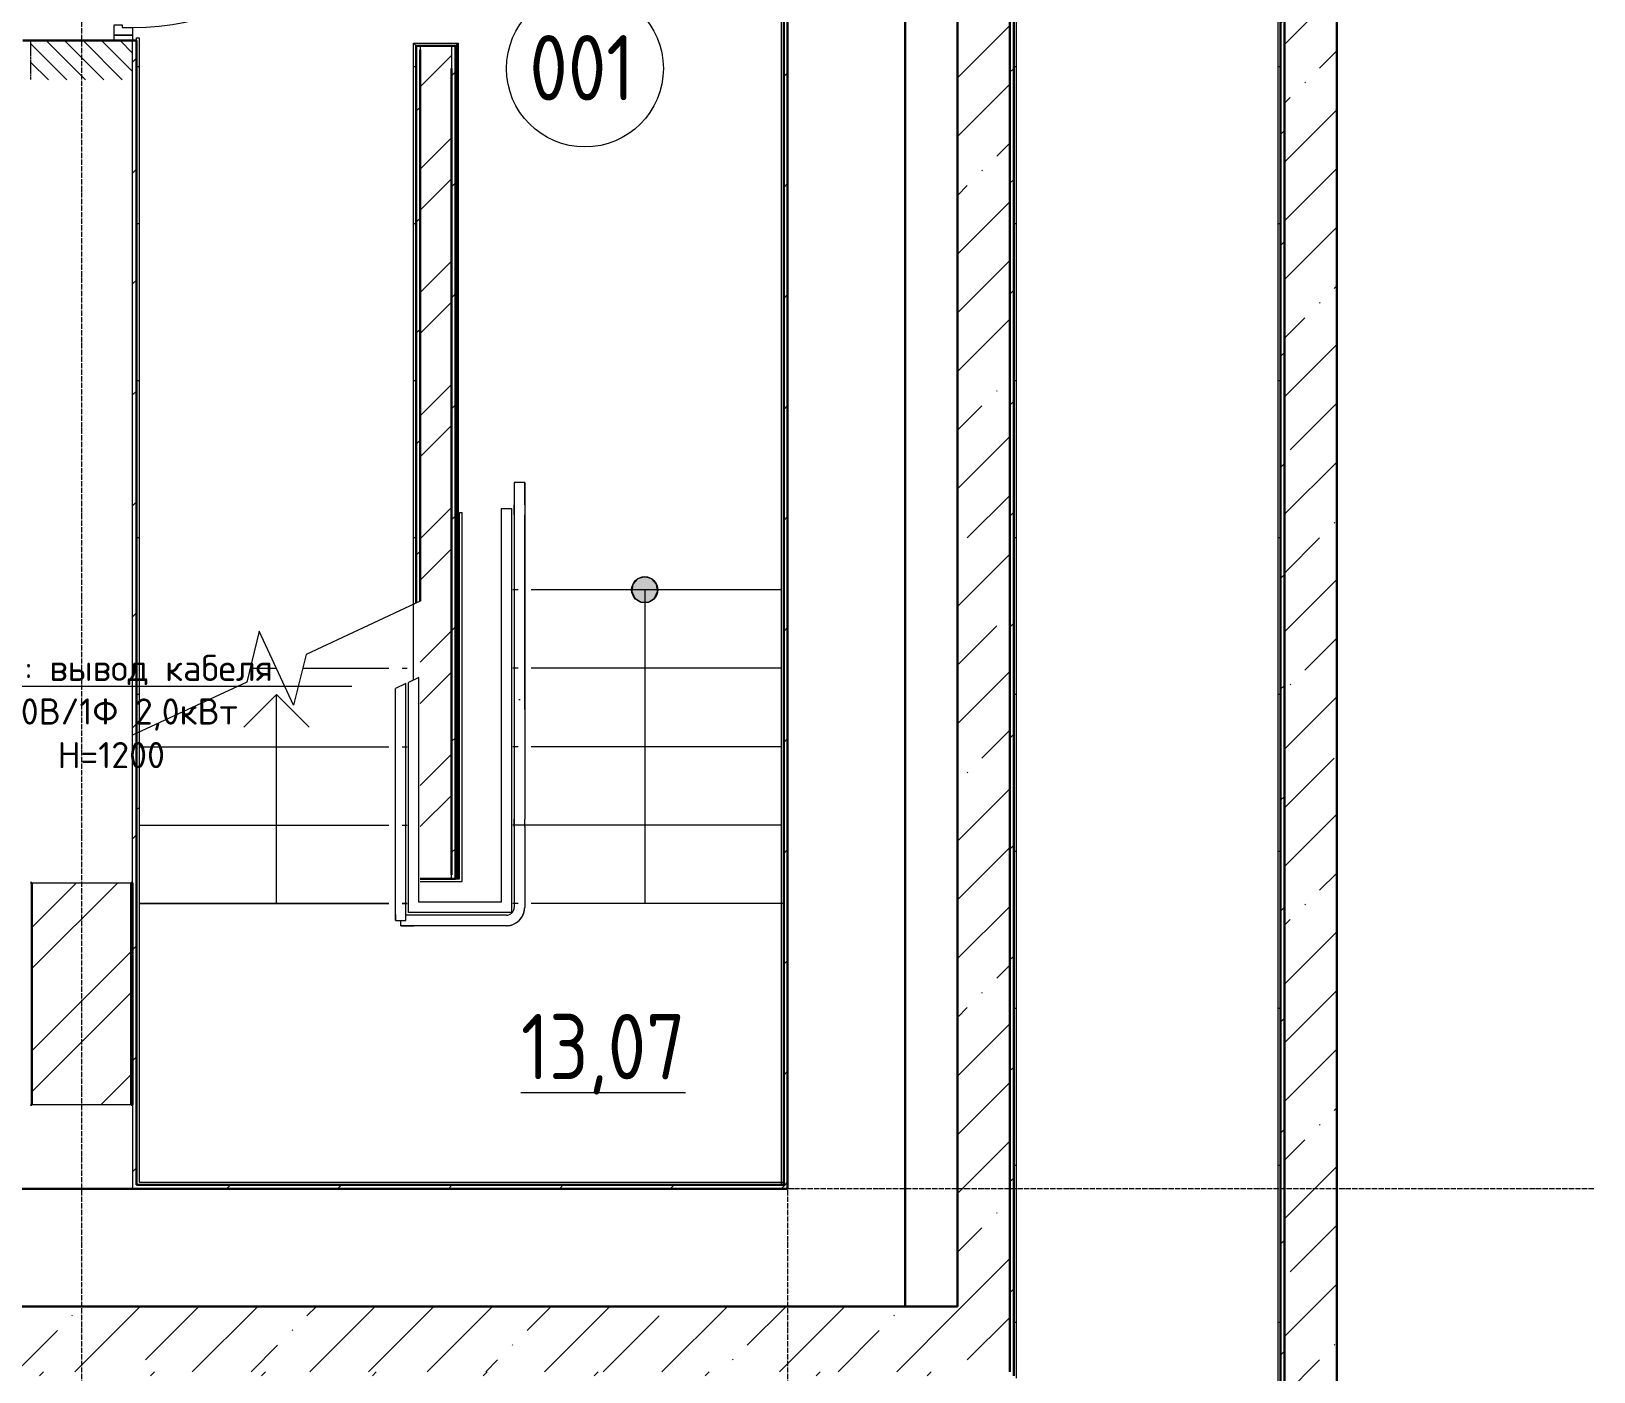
# Model space of a CAD drawing. Header units: millimetres. Extents: x -215207 to 92095, y -30385 to 123050.
# Drawn here: x -82628 to -76653, y 22610 to 27736 of the extents above; entities that cross this region are included whole.
import ezdxf
from ezdxf import colors
from ezdxf.entities.mleader import LeaderData, LeaderLine
from ezdxf.math import Vec2, Vec3

# ---------------------------------------------------------------- set-up
doc = ezdxf.new("R2010")
doc.units = ezdxf.units.MM
doc.linetypes.add('ADSK_Линия сетки', pattern=[25, 20, -2.5, 0, -2.5])
doc.linetypes.add('ADSK_Штриховая_ш2 п1_5', pattern=[4.5, 3, -1.5])
for name, color, linetype, lineweight in [('Балясины', 7, 'Continuous', 9), ('Двери', 7, 'Continuous', 9), ('Каркас_Импост', 7, 'Continuous', 9), ('Лестницы', 7, 'Continuous', 9), ('Марки помещений', 7, 'Continuous', 20), ('Монтажный зазор', 7, 'Continuous', 9), ('Ограждение', 7, 'Continuous', 9), ('Оси', 7, 'Continuous', 9), ('Панель', 7, 'Continuous', 30), ('Перекрытия', 7, 'Continuous', 18), ('Поручни', 7, 'Continuous', 9), ('Проем', 7, 'ADSK_Штриховая_ш2 п1_5', 9), ('Стены', 7, 'Continuous', 18), ('Стены разрез', 7, 'Continuous', 30), ('Стены штриховка', 7, 'Continuous', 9), ('Стрелки вверх', 7, 'Continuous', 20)]:
    doc.layers.add(name, color=color, linetype=linetype, lineweight=lineweight)
doc.layers.add('ТХ Подключения ЭОМ', color=7, linetype='Continuous', lineweight=18, true_color=0x003efa)
doc.styles.add('GOST Common_3', font='GOST_Common.ttf', dxfattribs={"width": 0.9, "height": 2.5})
doc.styles.add('TX Text.Base', font='calibril.ttf', dxfattribs={"height": 250})
pattern_1 = [(45, (-106999.95, 7949.98), (-224.5064, 224.5064), []), (45, (-106775.45, 7949.98), (-224.5064, 224.5064), [396.875, -79.375, 3.353, -76.022])]
pattern_2 = [(45, (-106999.95, 7949.98), (-235.7317, 235.7317), []), (45, (-106842.8, 7949.98), (-235.7317, 235.7317), [])]
pattern_3 = [(0, (0, 0), (0, 600), []), (90, (0, 0), (-600, 4e-14), [])]
pattern_4 = [(45, (-106999.95, 7949.98), (-212.132, 212.132), [])]

# ---------------------------------------------------------------- blocks, each defined once
blk = doc.blocks.new('AC_Дверь_Однопольная_Стальная - Дв-8__1_2200х1100h_Пр_Металл-5101126-План подвала смеж')
at = {"layer": 'Двери', "lineweight": 18}
h = blk.add_hatch(dxfattribs=at)
h.set_pattern_fill('FP_1', color=256, style=0, pattern_type=2)
h.set_pattern_definition([(45, (0, 0), (-35.3553, 35.3553), [])])
h.paths.add_polyline_path([(700, -195), (700, 195), (550, 195), (550, -195)])
h.paths.add_polyline_path([(-550, 195), (-700, 195), (-700, -195), (-550, -195)])
at = {"layer": 'Каркас_Импост'}
for p, q in [((-530, 195), (-500, 195)), ((-530, 125), (-530, 195)), ((-500, 195), (-500, 155)), ((500, 195), (530, 195)), ((500, 155), (500, 195)), ((530, 195), (530, 125)), ((-490, 125), (-530, 125)), ((-500, 155), (-490, 155)), ((-490, 155), (-490, 125)), ((490, 155), (500, 155)), ((490, 125), (490, 155)), ((530, 125), (490, 125))]:
    blk.add_line(p, q, dxfattribs=at)
at = {"layer": 'Монтажный зазор'}
for p, q in [((-550, 195), (-530, 195)), ((-550, 125), (-550, 195)), ((-530, 195), (-530, 125)), ((530, 195), (550, 195)), ((530, 125), (530, 195)), ((550, 195), (550, 125)), ((-530, 125), (-550, 125)), ((550, 125), (530, 125))]:
    blk.add_line(p, q, dxfattribs=at)
at = {"layer": 'Панель'}
for p, q in [((-500, 1195), (-460, 1195)), ((-500, 195), (-500, 1195)), ((-460, 1195), (-460, 195)), ((-460, 195), (-500, 195))]:
    blk.add_line(p, q, dxfattribs=at)
at = {"layer": 'Панель', "lineweight": 9}
blk.add_arc((-500, 195), 1000, 0, 90, dxfattribs=at)
at = {"layer": 'Проем'}
for p, q in [((-550, 195), (-700, 195)), ((-550, -195), (-550, 195)), ((700, 195), (550, 195)), ((550, 195), (550, -195)), ((-700, -195), (-550, -195)), ((550, -195), (700, -195))]:
    blk.add_line(p, q, dxfattribs=at)
blk = doc.blocks.new('Ограждение - Ограждение-2091208-План подвала смеж')
at = {"layer": 'Поручни'}
for p, q in [((26168.6, 17960.3), (26208.6, 17960.3)), ((26168.6, 17960.3), (26168.6, 16760.3)), ((26208.6, 17960.3), (26208.6, 16760.3)), ((25854.4, 17314.6), (25814.4, 17295.9)), ((25854.4, 17314.6), (25814.4, 17295.9)), ((25814.4, 16415.7), (25814.4, 17295.9)), ((25854.4, 16455.7), (25854.4, 17314.6)), ((26168.6, 16760.3), (26168.6, 16455.7)), ((26208.6, 16760.3), (26208.6, 16415.7)), ((26168.6, 16455.7), (25854.4, 16455.7)), ((26208.6, 16415.7), (25814.4, 16415.7))]:
    blk.add_line(p, q, dxfattribs=at)
blk = doc.blocks.new('Тип верхнего поручня - Верхний поручень_Внутренний_-2091241-План подвала смеж')
at = {"layer": 'Ограждение'}
for p, q in [((26218.6, 18060.3), (26218.6, 17975.1)), ((26241, 18060.3), (26236.3, 18060.3)), ((26258.6, 17975.1), (26258.6, 18060.3)), ((26218.6, 17936.9), (26218.6, 17192.8)), ((26258.6, 17192.8), (26258.6, 17936.9)), ((26240.7, 17229.3), (26236.5, 17229.3))]:
    blk.add_line(p, q, dxfattribs=at)
at = {"layer": 'Ограждение', "flags": 128}
for points in [[(26218.6, 17936.9), (26218.6, 17939.3), (26218.6, 17941.8), (26218.6, 17944.2), (26218.6, 17946.8), (26218.6, 17949.4), (26218.6, 17952), (26218.6, 17954.6), (26218.6, 17957.3), (26218.6, 17960.1), (26218.6, 17962.8), (26218.6, 17965.6), (26218.6, 17968.4), (26218.6, 17971.1), (26218.6, 17973.9), (26218.6, 17975.1)], [(26258.6, 17975.1), (26258.6, 17972.3), (26258.6, 17969.5), (26258.6, 17966.7), (26258.6, 17963.9), (26258.6, 17961.2), (26258.6, 17958.5), (26258.6, 17955.7), (26258.6, 17953.1), (26258.6, 17950.4), (26258.6, 17947.8), (26258.6, 17945.3), (26258.6, 17942.8), (26258.6, 17940.3), (26258.6, 17937.9), (26258.6, 17936.9)]]:
    blk.add_lwpolyline(points, dxfattribs=at)
blk = doc.blocks.new('Тип верхнего поручня - Верхний поручень_Внутренний_-V3-План подвала смеж')
at = {"layer": 'Ограждение'}
for p, q in [((26258.6, 18060.3), (26218.6, 18060.3)), ((26218.6, 18060.3), (26218.6, 17975.1)), ((26258.6, 18060.3), (26258.6, 17975.1)), ((26218.6, 17975.1), (26218.6, 17947.8)), ((26218.6, 17947.8), (26218.6, 16772.7)), ((26258.6, 17975.1), (26258.6, 17947.8)), ((26258.6, 17947.8), (26258.6, 16772.7)), ((25804.4, 17291.3), (25764.4, 17272.6)), ((25764.4, 16408.4), (25764.4, 17272.6)), ((25804.4, 16408.4), (25804.4, 17291.3)), ((26218.6, 16745.4), (26218.6, 16772.7)), ((26218.6, 16745.4), (26218.6, 16435.7)), ((26258.6, 16745.4), (26258.6, 16772.7)), ((26258.6, 16745.4), (26258.6, 16435.7)), ((25764.4, 16408.4), (25764.4, 16385.7)), ((25834.4, 16405.7), (25804.4, 16405.7)), ((26188.6, 16405.7), (25834.4, 16405.7)), ((25834.4, 16365.7), (25784.4, 16365.7)), ((26188.6, 16365.7), (25834.4, 16365.7))]:
    blk.add_line(p, q, dxfattribs=at)
for radius in [30, 70]:
    blk.add_arc((26188.6, 16435.7), radius, 270, 0, dxfattribs=at)
blk = doc.blocks.new('Тип перил - Перила_Внутренний_-2091259-План подвала смеж')
at = {"layer": 'Ограждение'}
for p, q in [((26218.6, 16772.7), (26218.6, 16761.8)), ((26258.6, 16761.8), (26258.6, 16772.7)), ((25784.4, 16385.7), (25784.4, 16383.3)), ((25834.4, 16405.7), (25804.4, 16405.7)), ((25784.4, 16365.7), (25834.4, 16365.7))]:
    blk.add_line(p, q, dxfattribs=at)
at = {"layer": 'Ограждение', "flags": 128}
for points in [[(26218.6, 17947.8), (26218.6, 17949.4), (26218.6, 17952), (26218.6, 17954.6)], [(26218.6, 16761.8), (26218.6, 16760.8), (26218.6, 16759.7), (26218.6, 16758.7), (26218.6, 16757.6), (26218.6, 16756.5), (26218.6, 16755.3), (26218.6, 16754.2), (26218.6, 16753.1), (26218.6, 16751.9), (26218.6, 16750.7), (26218.6, 16749.5), (26218.6, 16748.3), (26218.6, 16747.1), (26218.6, 16745.9), (26218.6, 16745.4)], [(26258.6, 16745.4), (26258.6, 16746.6), (26258.6, 16747.8), (26258.6, 16749), (26258.6, 16750.2), (26258.6, 16751.4), (26258.6, 16752.6), (26258.6, 16753.7), (26258.6, 16754.9), (26258.6, 16756), (26258.6, 16757.1), (26258.6, 16758.2), (26258.6, 16759.3), (26258.6, 16760.4), (26258.6, 16761.4), (26258.6, 16761.8)], [(26188.6, 16365.7), (26191.4, 16365.7), (26194.2, 16365.9), (26197, 16366.2), (26199.8, 16366.6), (26202.5, 16367.1), (26205.3, 16367.7), (26208, 16368.4), (26210.6, 16369.2), (26213.3, 16370.2), (26215.9, 16371.2), (26218.4, 16372.3), (26220.9, 16373.6), (26223.4, 16374.9), (26225.8, 16376.4), (26228.1, 16377.9), (26230.4, 16379.5), (26232.6, 16381.2), (26234.8, 16383), (26236.8, 16384.9), (26238.8, 16386.9), (26240.7, 16388.9), (26242.6, 16391.1), (26244.3, 16393.3), (26246, 16395.5), (26247.5, 16397.8), (26249, 16400.2), (26250.4, 16402.7), (26251.6, 16405.2), (26252.8, 16407.7), (26253.9, 16410.3), (26254.8, 16412.9), (26255.7, 16415.6), (26256.4, 16418.3), (26257.1, 16421), (26257.6, 16423.8), (26258, 16426.5), (26258.3, 16429.3), (26258.5, 16432.1), (26258.6, 16434.9)]]:
    blk.add_lwpolyline(points, dxfattribs=at)
blk = doc.blocks.new('Тип перил - Перила_Внутренний_-V4-План подвала смеж')
at = {"layer": 'Ограждение'}
for p, q in [((26218.6, 17955), (26218.6, 17947.8)), ((26218.6, 16745.4), (26218.6, 16772.7)), ((26258.6, 16745.4), (26258.6, 16772.7)), ((25764.4, 16385.7), (25764.4, 16408.4)), ((25764.4, 16385.7), (25804.4, 16385.7)), ((25784.4, 16365.7), (25784.4, 16385.7)), ((25804.4, 16385.7), (25804.4, 16408.4)), ((25834.4, 16405.7), (25804.4, 16405.7)), ((25834.4, 16365.7), (25784.4, 16365.7))]:
    blk.add_line(p, q, dxfattribs=at)
blk = doc.blocks.new('Ограждение - Ограждение-4583664-План подвала смеж')
at = {"layer": 'Поручни'}
for p, q in [((26009, 17945.3), (26019, 17945.3)), ((26009, 16545.3), (26009, 17945.3)), ((26019, 16535.3), (26019, 17945.3)), ((25859.4, 16535.3), (26019, 16535.3)), ((25994, 16545.3), (26009, 16545.3))]:
    blk.add_line(p, q, dxfattribs=at)
blk = doc.blocks.new('Ограждение - Ограждение-4584789-План подвала смеж')
at = {"layer": 'Поручни'}
for p, q in [((24784, 16815.5), (24774, 16810.8)), ((24784, 16815.5), (24784, 16160.3)), ((24784, 16160.3), (24784, 15385.3)), ((24784, 15385.3), (27249, 15385.3))]:
    blk.add_line(p, q, dxfattribs=at)
blk = doc.blocks.new('Ограждение - Ограждение-4587816-План подвала смеж')
at = {"layer": 'Поручни'}
for p, q in [((24759, 20840.3), (27239, 20840.3)), ((27239, 20840.3), (27239, 18260.3)), ((27239, 18260.3), (27239, 16760.3)), ((27239, 16760.3), (27239, 15375.2))]:
    blk.add_line(p, q, dxfattribs=at)
blk = doc.blocks.new('Ограждение - Ограждение-4588032-План подвала смеж')
at = {"layer": 'Ограждение'}
h = blk.add_hatch(dxfattribs=at)
h.set_pattern_fill('FP_21', color=256, style=0, pattern_type=2)
h.set_pattern_definition(pattern_3)
h.paths.add_polyline_path([(24774, 16810.8), (24784, 16815.5), (24784, 19760.3), (24774, 19760.3), (24774, 16815.5)])
at = {"layer": 'Поручни'}
for p, q in [((24774, 19760.3), (24784, 19760.3)), ((24774, 19750.3), (24774, 19760.3)), ((24784, 19760.3), (24784, 16815.5))]:
    blk.add_line(p, q, dxfattribs=at)
blk = doc.blocks.new('Ограждение - Ограждение-4588405-План подвала смеж')
at = {"layer": 'Ограждение'}
h = blk.add_hatch(dxfattribs=at)
h.set_pattern_fill('FP_21', color=256, style=0, pattern_type=2)
h.set_pattern_definition(pattern_3)
h.paths.add_polyline_path([(25834, 17305.1), (25844, 17309.7), (25844, 19730.3), (25834, 19740.3), (25834, 17311.1)])
h = blk.add_hatch(dxfattribs=at)
h.set_pattern_fill('FP_21', color=256, style=0, pattern_type=2)
h.set_pattern_definition(pattern_3)
h.paths.add_polyline_path([(26004, 16545.3), (26004, 19740.3), (25994, 19730.3), (25994, 16545.3)])
at = {"layer": 'Поручни'}
for p, q in [((25834, 19740.3), (25844, 19730.3)), ((25834, 17305.1), (25834, 19740.3)), ((25844, 19730.3), (25834, 19740.3)), ((25834, 19740.3), (26004, 19740.3)), ((25994, 19730.3), (26004, 19740.3)), ((26004, 19740.3), (25994, 19730.3)), ((26004, 19740.3), (26004, 16545.3))]:
    blk.add_line(p, q, dxfattribs=at)
blk = doc.blocks.new('Ограждение - Ограждение-4967897-План подвала смеж')
at = {"layer": 'Ограждение'}
h = blk.add_hatch(dxfattribs=at)
h.set_pattern_fill('FP_21', color=256, style=0, pattern_type=2)
h.set_pattern_definition(pattern_3)
h.paths.add_polyline_path([(29149, 13272.3), (29149, 22981.6), (29139, 22971.6), (29139, 13282.3)])
h = blk.add_hatch(dxfattribs=at)
h.set_pattern_fill('FP_21', color=256, style=0, pattern_type=2)
h.set_pattern_definition(pattern_3)
h.paths.add_polyline_path([(28139, 14635.3), (28139, 21210.3), (28129, 21200.3), (28129, 14645.3)])
at = {"layer": 'Поручни'}
for p, q in [((29139, 22971.6), (29139, 13282.3)), ((28139, 14635.3), (28139, 21210.3))]:
    blk.add_line(p, q, dxfattribs=at)
blk = doc.blocks.new('ADSK_Марка_Помещение_ОдноЗначение_Номер - Номер-462100-План подвала смеж')
at = {"layer": 'Марки помещений'}
blk.add_circle((0, 0), 3, dxfattribs=at)
blk = doc.blocks.new('_Dot')
at = {"color": 0, "linetype": 'ByBlock', "lineweight": -2}
blk.add_line((-0.5, 0), (-1, 0), dxfattribs=at)
at = {"color": 0, "linetype": 'ByBlock', "const_width": 0.5}
blk.add_lwpolyline([(-0.25, 0, 1), (0.25, 0, 1)], format="xyb", close=True, dxfattribs=at)

msp = doc.modelspace()

# ---------------------------------------------------------------- hatches: boundary and pattern name
at = {"layer": 'Стены разрез', "lineweight": 9}
h = msp.add_hatch(dxfattribs=at)
h.set_pattern_fill('FP_3', color=256, style=0, pattern_type=2)
h.set_pattern_definition(pattern_1)
h.paths.add_polyline_path([(-77635.9, 21110.2), (-77635.9, 31157.2), (-77835.9, 31157.2), (-77835.9, 21110.2)])
h = msp.add_hatch(dxfattribs=at)
h.set_pattern_fill('FP_22', color=256, style=0, pattern_type=2)
h.set_pattern_definition(pattern_4)
h.paths.add_polyline_path([(-77835.9, 21222.2), (-77835.9, 30957.2), (-77850.9, 30957.2), (-77850.9, 21222.2)])
h = msp.add_hatch(dxfattribs=at)
h.set_pattern_fill('FP_22', color=256, style=0, pattern_type=2)
h.set_pattern_definition(pattern_4)
h.paths.add_polyline_path([(-78885.9, 22595.2), (-78870.9, 22595.2), (-78870.9, 29135.2), (-78885.9, 29135.2), (-78885.9, 22610.2)])
h = msp.add_hatch(dxfattribs=at)
h.set_pattern_fill('FP_3', color=256, style=0, pattern_type=2)
h.set_pattern_definition(pattern_1)
h.paths.add_polyline_path([(-78885.9, 22610.2), (-78885.9, 28885.2), (-79085.9, 28885.2), (-79085.9, 22610.2)])
h = msp.add_hatch(dxfattribs=at)
h.set_pattern_fill('FP_22', color=256, style=0, pattern_type=2)
h.set_pattern_definition(pattern_4)
h.paths.add_polyline_path([(-79735.9, 23325.2), (-79735.9, 28815.2), (-79750.9, 28815.2), (-79750.9, 23325.2)])
h = msp.add_hatch(dxfattribs=at)
h.set_pattern_fill('FP_22', color=256, style=0, pattern_type=2)
h.set_pattern_definition(pattern_4)
h.paths.add_polyline_path([(-82240.9, 23310.2), (-82225.9, 23310.2), (-82225.9, 27700.2), (-82240.9, 27700.2), (-82240.9, 23630.2)])
h = msp.add_hatch(dxfattribs=at)
h.set_pattern_fill('FP_2', color=256, style=0, pattern_type=2)
h.set_pattern_definition(pattern_2)
h.paths.add_polyline_path([(-81055.9, 24495.2), (-81020.9, 24495.2), (-81020.9, 27680.2), (-81140.9, 27680.2), (-81140.5, 24495.2)])
h = msp.add_hatch(dxfattribs=at)
h.set_pattern_fill('FP_22', color=256, style=0, pattern_type=2)
h.set_pattern_definition(pattern_4)
h.paths.add_polyline_path([(-81005.9, 24510.2), (-81005.9, 27680.2), (-81020.9, 27680.2), (-81020.9, 24510.2)])
h = msp.add_hatch(dxfattribs=at)
h.set_pattern_fill('FP_22', color=256, style=0, pattern_type=2)
h.set_pattern_definition(pattern_4)
h.paths.add_polyline_path([(-81155.9, 25549.7), (-81140.9, 25556.7), (-81140.9, 27665.2), (-81155.9, 27665.2), (-81155.9, 25551.1)])
h = msp.add_hatch(dxfattribs=at)
h.set_pattern_fill('FP_2', color=256, style=0, pattern_type=2)
h.set_pattern_definition(pattern_2)
h.paths.add_polyline_path([(-82625.9, 23630.2), (-82245.9, 23630.2), (-82245.9, 24480.2), (-82625.9, 24480.2), (-82625.9, 23660.8)])
h = msp.add_hatch(dxfattribs=at)
h.set_pattern_fill('FP_22', color=256, style=0, pattern_type=2)
h.set_pattern_definition(pattern_4)
h.paths.add_polyline_path([(-79735.9, 23310.2), (-79735.9, 23325.2), (-82225.9, 23325.2), (-82225.9, 23310.2), (-79811.3, 23310.2)])
h = msp.add_hatch(dxfattribs=at)
h.set_pattern_fill('FP_3', color=256, style=0, pattern_type=2)
h.set_pattern_definition(pattern_1)
h.paths.add_polyline_path([(-82072.5, 22610.2), (-79085.9, 22610.2), (-79085.9, 22860.2), (-83135.9, 22860.2), (-83135.9, 22610.2)])
h = msp.add_hatch(dxfattribs=at)
h.set_pattern_fill('FP_22', color=256, style=0, pattern_type=2)
h.set_pattern_definition(pattern_4)
h.paths.add_polyline_path([(-78885.9, 22595.2), (-78885.9, 22610.2), (-83137.7, 22610.2), (-83137.7, 22595.2), (-79811.3, 22595.2)])
at = {"layer": 'Стрелки вверх'}
h = msp.add_hatch(color=256, dxfattribs=at)
edge = h.paths.add_edge_path()
edge.add_arc((-80282.4, 25600.2), 50, 0, 360)
msp.add_hatch(color=256, dxfattribs=at).paths.add_polyline_path([(-80268.3, 25552.3), (-80244.6, 25567.5), (-80232.9, 25593.1), (-80236.9, 25621), (-80255.4, 25642.3), (-80282.4, 25650.2), (-80309.4, 25642.3), (-80327.9, 25621), (-80331.9, 25593.1), (-80320.2, 25567.5), (-80296.5, 25552.3)])

# ---------------------------------------------------------------- linework, layer by layer
at = {"layer": 'Лестницы'}
for p, q in [((-80766.3, 25600.2), (-80786.3, 25600.2)), ((-80766.3, 25600.2), (-80786.3, 25600.2)), ((-79760.9, 25600.2), (-80716.3, 25600.2)), ((-79760.9, 25600.2), (-80716.3, 25600.2)), ((-81140.9, 25556.7), (-81577.6, 25353.1)), ((-81757, 25441.9), (-81804.2, 25247.4)), ((-81624.9, 25158.6), (-81757, 25441.9)), ((-81577.6, 25353.1), (-81624.9, 25158.6)), ((-81791.4, 25300.2), (-81690.9, 25300.2)), ((-81791.4, 25300.2), (-81690.9, 25300.2)), ((-81590.5, 25300.2), (-81260.5, 25300.2)), ((-81590.5, 25300.2), (-81260.5, 25300.2)), ((-81210.5, 25300.2), (-81190.5, 25300.2)), ((-81210.5, 25300.2), (-81190.5, 25300.2)), ((-80766.3, 25300.2), (-80786.3, 25300.2)), ((-80766.3, 25300.2), (-80786.3, 25300.2)), ((-79760.9, 25300.2), (-80716.3, 25300.2)), ((-79760.9, 25300.2), (-80716.3, 25300.2)), ((-81804.2, 25247.4), (-82240.9, 25043.8)), ((-82215.9, 25000.2), (-81260.5, 25000.2)), ((-82215.9, 25000.2), (-81260.5, 25000.2)), ((-81210.5, 25000.2), (-81190.5, 25000.2)), ((-81210.5, 25000.2), (-81190.5, 25000.2)), ((-80766.3, 25000.2), (-80786.3, 25000.2)), ((-80766.3, 25000.2), (-80786.3, 25000.2)), ((-79760.9, 25000.2), (-80716.3, 25000.2)), ((-79760.9, 25000.2), (-80716.3, 25000.2)), ((-82215.9, 24700.2), (-81260.5, 24700.2)), ((-82215.9, 24700.2), (-81260.5, 24700.2)), ((-81210.5, 24700.2), (-81190.5, 24700.2)), ((-81210.5, 24700.2), (-81190.5, 24700.2)), ((-80766.3, 24700.2), (-80786.3, 24700.2)), ((-80766.3, 24700.2), (-80786.3, 24700.2)), ((-80716.6, 24700.2), (-80766, 24700.2)), ((-80716.6, 24700.2), (-80766, 24700.2)), ((-79760.9, 24700.2), (-80716.3, 24700.2)), ((-79760.9, 24700.2), (-80716.3, 24700.2)), ((-82215.9, 24400.2), (-81260.5, 24400.2)), ((-82215.9, 24400.2), (-81260.5, 24400.2)), ((-81210.5, 24400.2), (-81190.5, 24400.2)), ((-81210.5, 24400.2), (-81190.5, 24400.2))]:
    msp.add_line(p, q, dxfattribs=at)
at = {"layer": 'Оси', "linetype": 'ADSK_Линия сетки'}
for p, q in [((-82435.9, 38716), (-82435.9, 17344.4)), ((-79735.9, 38716), (-79735.9, 17344.4)), ((-76653.1, 23310.2), (-94570, 23310.2))]:
    msp.add_line(p, q, dxfattribs=at)
at = {"layer": 'Перекрытия', "color": 49, "true_color": 0x464646}
for p, q in [((-81260.5, 24400.2), (-82215.9, 24400.2)), ((-81190.5, 24400.2), (-81210.5, 24400.2)), ((-80766.3, 24400.2), (-80786.3, 24400.2)), ((-79750.9, 24400.2), (-80716.3, 24400.2))]:
    msp.add_line(p, q, dxfattribs=at)
at = {"layer": 'Стены'}
for p, q in [((-82240.9, 24480.2), (-82240.9, 27700.2)), ((-82625.9, 24480.2), (-82245.9, 24480.2)), ((-82245.9, 23630.2), (-82625.9, 23630.2)), ((-82240.9, 23630.2), (-82240.9, 23310.2))]:
    msp.add_line(p, q, dxfattribs=at)
at = {"layer": 'Стены разрез'}
for p, q in [((-77635.9, 20860.2), (-77635.9, 31157.2)), ((-77835.9, 21110.2), (-77835.9, 30957.2)), ((-77850.9, 30942.2), (-77850.9, 21222.2)), ((-79285.9, 29205.2), (-79285.9, 22860.2)), ((-78885.9, 22610.2), (-78885.9, 29135.2)), ((-78870.9, 22595.2), (-78870.9, 29150.2)), ((-79085.9, 28885.2), (-79085.9, 22860.2)), ((-79735.9, 23310.2), (-79735.9, 28815.2)), ((-79750.9, 28800.2), (-79750.9, 23325.2)), ((-82225.9, 27700.2), (-82660.9, 27700.2)), ((-82225.9, 23325.2), (-82225.9, 27700.2)), ((-81005.9, 27680.2), (-81155.9, 27680.2)), ((-81155.9, 27680.2), (-81155.9, 25549.7)), ((-81005.9, 24495.2), (-81005.9, 27680.2)), ((-81140.9, 27665.2), (-81140.9, 25556.5)), ((-81020.9, 24510.2), (-81020.9, 27592.7)), ((-82630.9, 24480.2), (-82625.9, 24480.2)), ((-82625.9, 24480.2), (-82625.9, 23630.2)), ((-82245.9, 24480.2), (-82240.9, 24480.2)), ((-82245.9, 23630.2), (-82245.9, 24480.2)), ((-82240.9, 24480.2), (-82240.9, 23630.2)), ((-81140.5, 24495.2), (-81005.9, 24495.2)), ((-82625.9, 23630.2), (-82630.9, 23630.2)), ((-82240.9, 23630.2), (-82245.9, 23630.2)), ((-83310.9, 23310.2), (-79735.9, 23310.2)), ((-82240.9, 23310.2), (-79735.9, 23310.2)), ((-79750.9, 23325.2), (-82225.9, 23325.2)), ((-79085.9, 22860.2), (-83392.4, 22860.2))]:
    msp.add_line(p, q, dxfattribs=at)
at = {"layer": 'Стены штриховка'}
for p, q in [((-81140.9, 27680.2), (-81140.9, 27665.2)), ((-81020.9, 27680.2), (-81020.9, 27592.7)), ((-81020.9, 24495.2), (-81020.9, 24510.2))]:
    msp.add_line(p, q, dxfattribs=at)
at = {"layer": 'Стрелки вверх'}
for p, q in [((-80309.4, 25642.3), (-80327.9, 25621)), ((-80282.4, 25650.2), (-80309.4, 25642.3)), ((-80255.4, 25642.3), (-80282.4, 25650.2)), ((-80236.9, 25621), (-80255.4, 25642.3)), ((-80327.9, 25621), (-80331.9, 25593.1)), ((-80331.9, 25593.1), (-80320.2, 25567.5)), ((-80282.4, 25600.2), (-80282.4, 25300.2)), ((-80244.6, 25567.5), (-80232.9, 25593.1)), ((-80232.9, 25593.1), (-80236.9, 25621)), ((-80320.2, 25567.5), (-80296.5, 25552.3)), ((-80296.5, 25552.3), (-80268.3, 25552.3)), ((-80268.3, 25552.3), (-80244.6, 25567.5)), ((-80282.4, 25300.2), (-80282.4, 25000.2)), ((-81690.9, 25200.2), (-81815.9, 25075.2)), ((-81690.9, 25000.2), (-81690.9, 25200.2)), ((-81690.9, 25200.2), (-81565.9, 25075.2)), ((-81690.9, 24700.2), (-81690.9, 25000.2)), ((-80282.4, 25000.2), (-80282.4, 24700.2)), ((-81690.9, 24400.2), (-81690.9, 24700.2)), ((-80282.4, 24700.2), (-80282.4, 24400.2))]:
    msp.add_line(p, q, dxfattribs=at)
msp.add_circle((-80282.4, 25600.2), 50, dxfattribs=at)

# ---------------------------------------------------------------- block references
at = {"layer": 'Балясины'}
msp.add_blockref('Ограждение - Ограждение-2091208-План подвала смеж', (-107000, 7950), dxfattribs=at)
at = {"layer": 'Марки помещений', "xscale": 99.99999999999993, "yscale": 99.99999999999993, "zscale": 99.99999999999993}
msp.add_blockref('ADSK_Марка_Помещение_ОдноЗначение_Номер - Номер-462100-План подвала смеж', (-80511, 27593.4), dxfattribs=at)
at = {"layer": 'Ограждение'}
for name in ['Тип верхнего поручня - Верхний поручень_Внутренний_-V3-План подвала смеж', 'Тип верхнего поручня - Верхний поручень_Внутренний_-2091241-План подвала смеж', 'Тип перил - Перила_Внутренний_-V4-План подвала смеж', 'Тип перил - Перила_Внутренний_-2091259-План подвала смеж']:
    msp.add_blockref(name, (-107000, 7950), dxfattribs=at)
at = {"layer": 'Поручни'}
for name in ['Ограждение - Ограждение-4967897-План подвала смеж', 'Ограждение - Ограждение-4587816-План подвала смеж', 'Ограждение - Ограждение-4588032-План подвала смеж', 'Ограждение - Ограждение-4588405-План подвала смеж', 'Ограждение - Ограждение-4583664-План подвала смеж', 'Ограждение - Ограждение-4584789-План подвала смеж']:
    msp.add_blockref(name, (-107000, 7950), dxfattribs=at)
at = {"layer": 'Проем', "rotation": 270}
msp.add_blockref('AC_Дверь_Однопольная_Стальная - Дв-8__1_2200х1100h_Пр_Металл-5101126-План подвала смеж', (-82435.9, 28250.2), dxfattribs=at)

# ---------------------------------------------------------------- texts
at = {"layer": 'Марки помещений', "lineweight": 9, "char_height": 250, "attachment_point": 1, "style": 'GOST Common_3'}
for s, insert, width in [('001', (-80723.4, 27721.2), 526.709), ('\\L13,07', (-80755.6, 23978.4), 815.316)]:
    msp.add_mtext(s, dxfattribs=dict(at, insert=insert, width=width))

# ---------------------------------------------------------------- leaders
at = {"layer": 'ТХ Подключения ЭОМ'}
ml = msp.add_multileader_mtext('Standard', dxfattribs=at)
ml.set_content('\\A1;{\\fISOCPEUR|b0|i0|c204|p34;С656: вывод кабеля 220В/1Ф 2,0кВт \\PH=12\\fISOCPEUR|b0|i0|c0|p34;00}', color=256, style='TX Text.Base')
ml.set_leader_properties(lineweight=9)
ml.set_arrow_properties(name='DOT')
ml.build(insert=Vec2(0, 0))
ml.multileader.update_dxf_attribs({"has_text_frame": 1, "text_left_attachment_type": 6, "text_right_attachment_type": 6, "dogleg_length": 50, "arrow_head_size": 50})
ctx = ml.context
ctx.base_point, ctx.char_height, ctx.arrow_head_size, ctx.landing_gap_size, ctx.plane_origin = Vec3(-83062, 25231.5), 100, 50, 140, Vec3(-68313.6, 26933.7)
ctx.left_attachment, ctx.right_attachment, ctx.text_align_type = 6, 6, 1
notes = []
notes.append((ctx, [(0, (1, 1, 0), (-83118.8, 25231.5), (1, 0), 56.8, [(1, [(-83949.3, 24944.5)], 0, [])])]))
ctx.mtext.insert, ctx.mtext.width, ctx.mtext.alignment, ctx.mtext.flow_direction = Vec3(-82322, 25351.5), 1505.102, 2, 5
for ctx, leaders in notes:
    for number, flags, end, landing, length, lines in leaders:
        leader = LeaderData()
        leader.index, (leader.has_last_leader_line, leader.has_dogleg_vector, leader.attachment_direction) = number, flags
        leader.last_leader_point, leader.dogleg_vector, leader.dogleg_length = Vec3(end), Vec3(landing), length
        for number, points, colour, breaks in lines:
            line = LeaderLine()
            line.index, line.vertices, line.color, line.breaks = number, Vec3.list(points), colors.encode_raw_color(colour), breaks
            leader.lines.append(line)
        ctx.leaders.append(leader)

doc.saveas('drawing.dxf')
